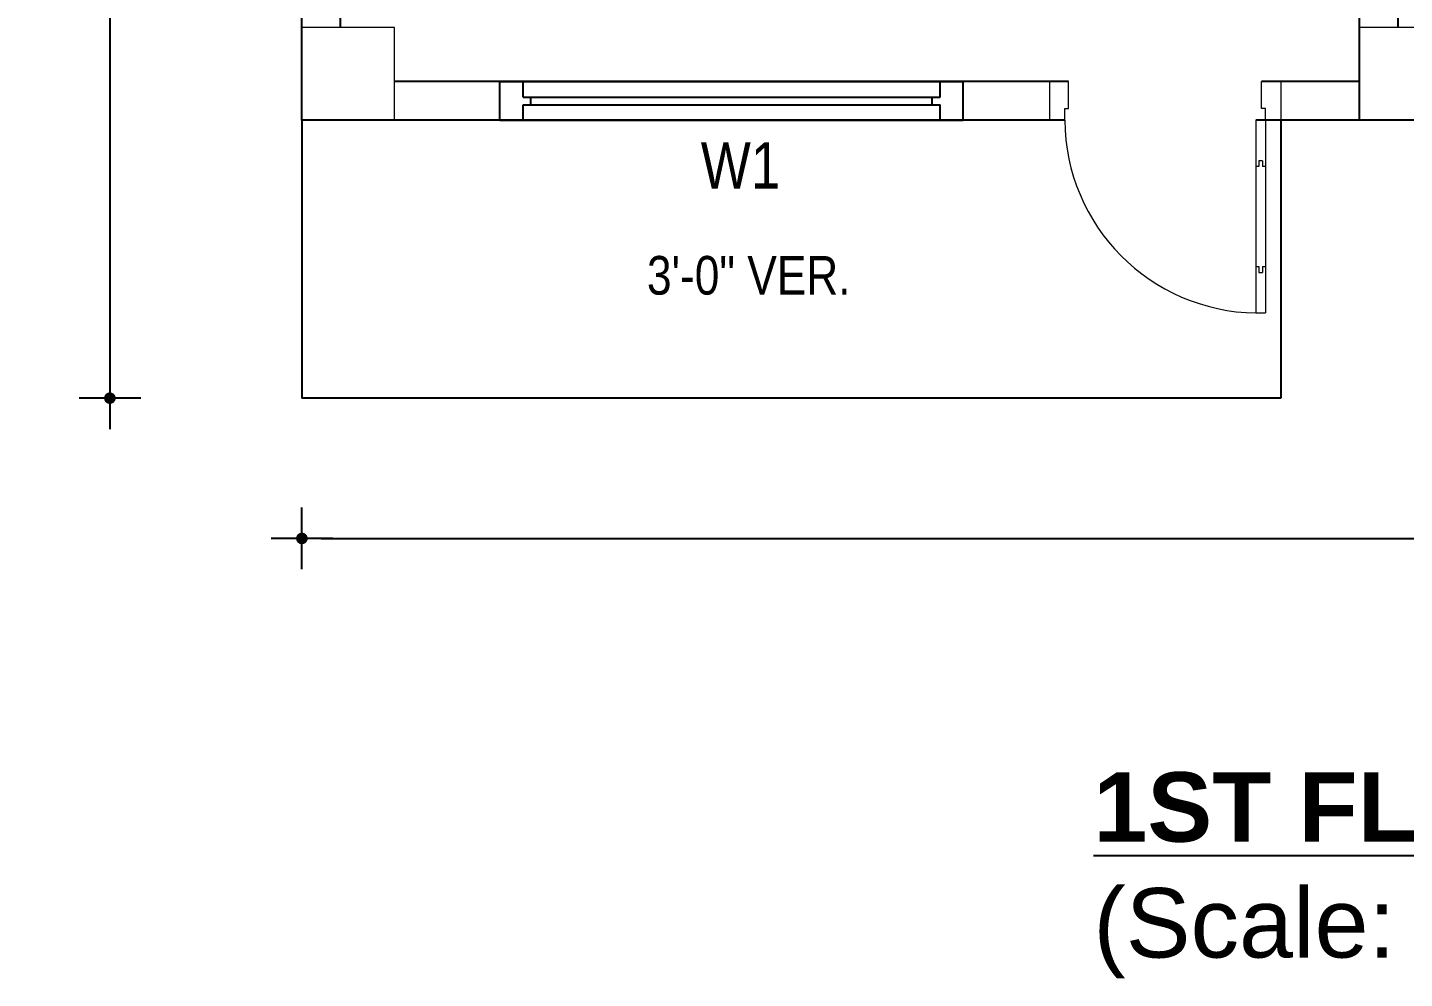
# Model space of a CAD drawing. Header units: inches. Extents: x -4010 to 92088, y -38563 to -1318.
# Drawn here: x 38259.1 to 38437.5, y -23811 to -23687.8 of the extents above; entities that cross this region are included whole.
import ezdxf

# ---------------------------------------------------------------- set-up
doc = ezdxf.new("R2010")
doc.units = ezdxf.units.IN
doc.header["$MEASUREMENT"] = 0
doc.header["$PDMODE"] = 99
for name, color, linetype, lineweight in [('1-FOUNDATION DIM', 31, 'Continuous', 5), ('Colour 09', 210, 'Continuous', 9), ('door', 132, 'Continuous', 15)]:
    doc.layers.add(name, color=color, linetype=linetype, lineweight=lineweight)
for name, color, linetype in [('Brick wall', 3, 'Continuous'), ('col', 5, 'Continuous'), ('TEX', 7, 'Continuous'), ('WINDOOR', 7, 'Continuous')]:
    doc.layers.add(name, color=color, linetype=linetype)
doc.styles.add('ARIAL', font='arial.ttf')
doc.styles.get("Standard").update_dxf_attribs({"font": 'ARIALN.TTF'})
doc.dimstyles.new('3-8', dxfattribs={"dimscale": 1.25, "dimtxt": 6, "dimasz": 2, "dimexe": 0.18, "dimexo": 6, "dimgap": 0, "dimtad": 0, "dimdec": 0, "dimzin": 3, "dimdsep": 46, "dimlunit": 3, "dimtxsty": 'ARIAL', "dimblk": 'DD', "dimcen": 1, "dimse1": 1, "dimse2": 1, "dimclrd": 256, "dimclrt": 256, "dimadec": 0, "dimazin": 0, "dimtfac": 0.5, "dimtdec": 0, "dimtmove": 2, "dimatfit": 0, "dimfxl": 0.18, "dimtvp": 0.75, "dimfrac": 1, "dimtolj": 1, "dimtzin": 0, "dimarcsym": 0})

# ---------------------------------------------------------------- blocks, each defined once
blk = doc.blocks.new('A$C30843580')
at = {"layer": 'Colour 09'}
for p, q in [((0, 12), (12, 12)), ((0, 0), (0, 12)), ((12, 12), (12, 0)), ((12, 0), (0, 0))]:
    blk.add_line(p, q, dxfattribs=at)
blk = doc.blocks.new('D30')
at = {"layer": 'door'}
for p, q in [((2, 5), (2, 29.97)), ((3.25, 29.97), (2, 29.97)), ((3.25, 5), (3.25, 29.97)), ((2.4, 23.97), (2, 23.97)), ((2.4, 23.97), (2.4, 24.72)), ((2.85, 24.72), (2.4, 24.72)), ((2.85, 23.97), (2.85, 24.72)), ((3.25, 23.97), (2.85, 23.97)), ((2, 11), (2.4, 11)), ((2.4, 10.25), (2.4, 11)), ((2.85, 10.25), (2.85, 11)), ((2.85, 11), (3.25, 11)), ((2.4, 10.25), (2.85, 10.25)), ((0, 0), (0, 5)), ((0, 5), (2, 5)), ((2, 5), (2, 3.5)), ((2, 5), (3.25, 5)), ((30, 5), (28, 5)), ((28, 5), (28, 3.5)), ((30, 0), (30, 5)), ((2, 3.5), (2.5, 3.5)), ((2.5, 3.5), (2.5, 0)), ((28, 3.5), (27.5, 3.5)), ((27.5, 3.5), (27.5, 0)), ((2.5, 0), (0, 0)), ((27.5, 0), (30, 0))]:
    blk.add_line(p, q, dxfattribs=at)
blk.add_arc((2.89, 4.86), 25.11, 0.3204, 89.1727, dxfattribs=at)
blk = doc.blocks.new('W-1')
at = {"layer": 'WINDOOR'}
for p, q in [((-60, 0), (-60, -5)), ((-60, 0), (-57, 0)), ((-60, 0), (0, 0)), ((-57, 0), (-57, -2)), ((-3, 0), (-3, -2)), ((0, 0), (0, -5)), ((-57, -2), (-3, -2)), ((-57, -3), (-57, -5)), ((-57, -3), (-3, -3)), ((-56, -2), (-56, -3)), ((-4, -2), (-4, -3)), ((-3, -3), (-3, -5)), ((-57, -5), (-60, -5)), ((-60, -5), (0, -5)), ((0, -5), (-3, -5))]:
    blk.add_line(p, q, dxfattribs=at)
blk = doc.blocks.new('DD')
for p, q in [((0, 1.6), (0, -1.6)), ((-1.6, 0), (1.6, 0))]:
    blk.add_line(p, q)
at = {"const_width": 0.3}
blk.add_lwpolyline([(-0.15, 0, 1), (0.15, 0, 1)], format="xyb", close=True, dxfattribs=at)
blk = doc.blocks.new('*D746')
at = {"layer": 'col', "lineweight": -2}
blk.add_line((38269.8, -23372.29), (38269.8, -23733.29), dxfattribs=at)
at = {"layer": 'Defpoints', "color": 0}
for p in [(38294.67, -23369.79), (38269.8, -23735.79), (38294.67, -23735.79)]:
    blk.add_point(p, dxfattribs=at)
at = {"layer": 'col', "lineweight": -2, "xscale": 2.5, "yscale": 2.5, "zscale": 2.5}
for p, rotation in [((38269.8, -23369.79), 90), ((38269.8, -23735.79), 270)]:
    blk.add_blockref('DD', p, dxfattribs=dict(at, rotation=rotation))
at = {"layer": 'col', "insert": (38264.06, -23552.79), "char_height": 7.5, "attachment_point": 5, "rotation": 90, "style": 'ARIAL'}
blk.add_mtext('\\A1;30\'-6"', dxfattribs=at)
blk = doc.blocks.new('*D747')
at = {"layer": 'col', "lineweight": -2}
blk.add_line((38297.17, -23753.96), (38646.17, -23753.96), dxfattribs=at)
at = {"layer": 'Defpoints', "color": 0}
for p in [(38294.67, -23735.79), (38648.67, -23735.79), (38648.67, -23753.96)]:
    blk.add_point(p, dxfattribs=at)
at = {"layer": 'col', "lineweight": -2, "xscale": 2.5, "yscale": 2.5, "zscale": 2.5, "rotation": 180}
blk.add_blockref('DD', (38294.67, -23753.96), dxfattribs=at)
at = {"layer": 'col', "lineweight": -2, "xscale": 2.5, "yscale": 2.5, "zscale": 2.5}
blk.add_blockref('DD', (38648.67, -23753.96), dxfattribs=at)
at = {"layer": 'col', "insert": (38471.67, -23748.21), "char_height": 7.5, "attachment_point": 5, "style": 'ARIAL'}
blk.add_mtext('\\A1;29\'-6"', dxfattribs=at)

msp = doc.modelspace()

# ---------------------------------------------------------------- linework, layer by layer
at = {"layer": 'Brick wall'}
for p, q in [((38294.667, -23699.788), (38294.667, -23369.788)), ((38299.667, -23687.788), (38299.667, -23550.788)), ((38431.667, -23699.788), (38431.667, -23588.788)), ((38436.667, -23687.788), (38436.667, -23588.288)), ((38393.981, -23694.788), (38306.667, -23694.788)), ((38431.667, -23694.788), (38418.981, -23694.788)), ((38393.481, -23699.788), (38294.667, -23699.788)), ((38519.667, -23699.788), (38418.231, -23699.788))]:
    msp.add_line(p, q, dxfattribs=at)
at = {"layer": 'col'}
for p, q in [((38294.667, -23699.788), (38294.667, -23735.788)), ((38421.481, -23699.788), (38421.481, -23735.788)), ((38421.481, -23735.788), (38294.667, -23735.788))]:
    msp.add_line(p, q, dxfattribs=at)

# ---------------------------------------------------------------- block references
at = {"layer": '1-FOUNDATION DIM', "rotation": 180}
msp.add_blockref('D30', (38421.481, -23694.788), dxfattribs=at)
at = {"layer": 'Colour 09', "xscale": -1}
for p in [(38306.667, -23699.788), (38443.667, -23699.788)]:
    msp.add_blockref('A$C30843580', p, dxfattribs=at)
at = {"layer": 'WINDOOR', "ltscale": 10, "xscale": -1, "rotation": 180}
msp.add_blockref('W-1', (38380.324, -23699.788), dxfattribs=at)

# ---------------------------------------------------------------- texts
at = {"layer": 'TEX', "linetype": 'ByBlock'}
for s, insert, char_height, width, attachment_point in [('{\\fArial Narrow|b0|i0|c0|p34;W1}', (38346.335, -23708.639), 6, 18.77154, 7), ('3\'-0" VER.', (38352.548, -23722.451), 5, 75.17356, 8)]:
    msp.add_mtext(s, dxfattribs=dict(at, insert=insert, char_height=char_height, width=width, attachment_point=attachment_point))
at = {"layer": 'TEX', "insert": (38397.194, -23784.239), "char_height": 9, "width": 271.47295, "attachment_point": 1}
msp.add_mtext('{\\fArial Rounded MT Bold|b0|i0|c0|p34;\\L1ST FLOOR PLAN\\P\\fArial|b0|i0|c0|p34;\\l(Scale: 1:75)}', dxfattribs=at)

# ---------------------------------------------------------------- dimensions: what is measured, and where the dimension line sits
at = {"layer": 'col'}
dim = msp.add_linear_dim(base=(38269.803, -23735.788), p1=(38294.667, -23369.788), p2=(38294.667, -23735.788), angle=90, dimstyle='3-8', dxfattribs=at)
dim.commit()
dim.dimension.update_dxf_attribs({"geometry": '*D746', "text_midpoint": (38264.056, -23552.788)})
dim = msp.add_linear_dim(base=(38648.667, -23753.959), p1=(38294.667, -23735.788), p2=(38648.667, -23735.788), dimstyle='3-8', dxfattribs=at)
dim.commit()
dim.dimension.update_dxf_attribs({"geometry": '*D747', "text_midpoint": (38471.667, -23748.215)})

doc.saveas('drawing.dxf')
